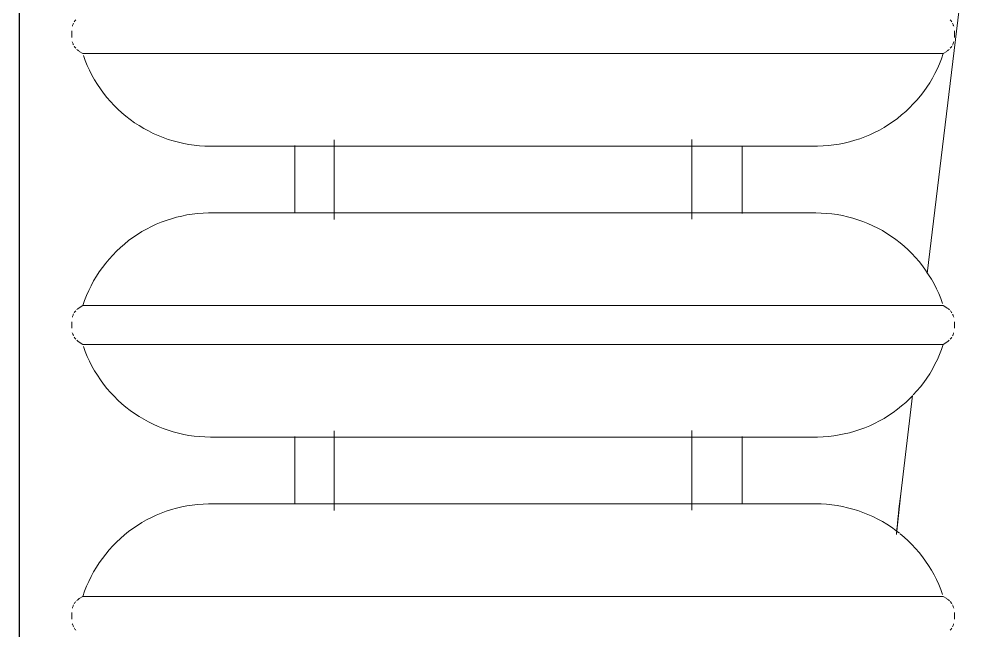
# Model space of a CAD drawing. Header units: inches. Extents: x -1159 to 2819, y -194 to 4438.
# Drawn here: x -1004.06 to -993.24, y 287.53 to 294.36 of the extents above; entities that cross this region are included whole.
import ezdxf

# ---------------------------------------------------------------- set-up
doc = ezdxf.new("R2010")
doc.units = ezdxf.units.IN
doc.header["$MEASUREMENT"] = 0
for name, color, linetype, lineweight in [('A-GENM', 13, 'Continuous', 18), ('A-WALL', 113, 'Continuous', 18), ('I-FURN', 30, 'Continuous', 9)]:
    doc.layers.add(name, color=color, linetype=linetype, lineweight=lineweight)

# ---------------------------------------------------------------- blocks, each defined once
blk = doc.blocks.new('F-Chairs - LC-3-8287220-3RD FLOOR - POWER _ SIGNAL B')
at = {"layer": 'I-FURN'}
for p, q in [((-15, 17.479), (-15, 27)), ((-15, 17.479), (-15, 27)), ((-15, 17.479), (-15, 27)), ((-15, 15), (-15, 16.105)), ((-15, 15), (-15, 16.105)), ((-15, 15), (-15, 16.105)), ((-14.993, 14.547), (-15, 15))]:
    blk.add_line(p, q, dxfattribs=at)
for end in [181.7467, 181.7315]:
    blk.add_arc((0, 15), 15, 180, end, dxfattribs=at)
blk = doc.blocks.new('Cast_Iron_Radiator_8182 - Cast_Iron_Radiator_8182-V46-3RD FLOOR - POWER _ SIGNAL B')
at = {"layer": 'A-GENM', "lineweight": 9}
for p, q in [((0.75, 4.933), (0.713, 4.933)), ((0.787, 4.933), (0.75, 4.933)), ((4, 4.933), (3.963, 4.933)), ((4.037, 4.933), (4, 4.933)), ((7.25, 4.933), (7.213, 4.933)), ((7.287, 4.933), (7.25, 4.933)), ((0.968, 4.809), (0.943, 4.848)), ((0.968, 1), (0.968, 4.809)), ((3.807, 4.848), (3.782, 4.809)), ((3.782, 1), (3.782, 4.809)), ((4.218, 4.809), (4.193, 4.848)), ((4.218, 1), (4.218, 4.809)), ((7.057, 4.848), (7.032, 4.809)), ((7.032, 1), (7.032, 4.809)), ((2.754, 2.438), (1.999, 2.438)), ((6.004, 2.438), (5.249, 2.438)), ((2.818, 2), (1.928, 2)), ((6.068, 2), (5.178, 2)), ((0.968, -1), (0.968, 1)), ((2.002, -1), (2.002, 1)), ((2.748, 1), (2.748, -1)), ((3.782, -1), (3.782, 1)), ((4.218, -1), (4.218, 1)), ((5.252, -1), (5.252, 1)), ((5.998, 1), (5.998, -1)), ((7.032, -1), (7.032, 1)), ((0.968, -4.809), (0.968, -1)), ((3.782, -4.809), (3.782, -1)), ((4.218, -4.809), (4.218, -1)), ((7.032, -4.809), (7.032, -1)), ((1.932, -2), (2.822, -2)), ((5.182, -2), (6.072, -2)), ((1.997, -2.562), (2.753, -2.562)), ((5.247, -2.562), (6.003, -2.562)), ((0.943, -4.848), (0.968, -4.809)), ((3.782, -4.809), (3.807, -4.848)), ((4.193, -4.848), (4.218, -4.809)), ((7.032, -4.809), (7.057, -4.848)), ((0.713, -4.933), (0.75, -4.933)), ((0.75, -4.933), (0.787, -4.933)), ((3.963, -4.933), (4, -4.933)), ((4, -4.933), (4.037, -4.933)), ((7.213, -4.933), (7.25, -4.933)), ((7.25, -4.933), (7.287, -4.933))]:
    blk.add_line(p, q, dxfattribs=at)
at = {"layer": 'A-GENM', "lineweight": 9, "flags": 128}
for points in [[(0.591, 4.887), (0.597, 4.892), (0.603, 4.896), (0.609, 4.901), (0.615, 4.905)], [(0.628, 4.912), (0.635, 4.915), (0.642, 4.918), (0.649, 4.921), (0.656, 4.924), (0.663, 4.926)], [(0.838, 4.925), (0.845, 4.923), (0.852, 4.921), (0.859, 4.918), (0.866, 4.915), (0.873, 4.912)], [(0.886, 4.904), (0.892, 4.9), (0.898, 4.896), (0.904, 4.891), (0.909, 4.887)], [(0.92, 4.876), (0.925, 4.871), (0.93, 4.865), (0.935, 4.859), (0.939, 4.854), (0.943, 4.848)], [(3.807, 4.848), (3.812, 4.854), (3.816, 4.86), (3.821, 4.866), (3.825, 4.872), (3.831, 4.877)], [(3.841, 4.887), (3.847, 4.892), (3.853, 4.896), (3.859, 4.901), (3.865, 4.905)], [(3.878, 4.912), (3.885, 4.915), (3.892, 4.918), (3.899, 4.921), (3.906, 4.924), (3.913, 4.926)], [(4.088, 4.925), (4.095, 4.923), (4.102, 4.921), (4.109, 4.918), (4.116, 4.915), (4.123, 4.912)], [(4.136, 4.904), (4.142, 4.9), (4.148, 4.896), (4.154, 4.891), (4.159, 4.887)], [(4.17, 4.876), (4.175, 4.871), (4.18, 4.865), (4.185, 4.859), (4.189, 4.854), (4.193, 4.848)], [(7.057, 4.848), (7.062, 4.854), (7.066, 4.86), (7.071, 4.866), (7.075, 4.872), (7.081, 4.877)], [(7.091, 4.887), (7.097, 4.892), (7.103, 4.896), (7.109, 4.901), (7.115, 4.905)], [(7.128, 4.912), (7.135, 4.915), (7.142, 4.918), (7.149, 4.921), (7.156, 4.924), (7.163, 4.926)], [(7.338, 4.925), (7.345, 4.923), (7.352, 4.921), (7.359, 4.918), (7.366, 4.915), (7.373, 4.912)], [(7.386, 4.904), (7.392, 4.9), (7.398, 4.896), (7.404, 4.891), (7.409, 4.887)], [(0.968, 4.809), (1.025, 4.789), (1.081, 4.767), (1.135, 4.743), (1.189, 4.716), (1.242, 4.688), (1.294, 4.657), (1.344, 4.624), (1.393, 4.59), (1.441, 4.553), (1.487, 4.515), (1.531, 4.474), (1.574, 4.432), (1.615, 4.389), (1.654, 4.343), (1.692, 4.296), (1.727, 4.248), (1.761, 4.198), (1.793, 4.147), (1.822, 4.095), (1.849, 4.042), (1.875, 3.987), (1.898, 3.932), (1.919, 3.876), (1.937, 3.819), (1.953, 3.761), (1.967, 3.703), (1.979, 3.644), (1.988, 3.585), (1.995, 3.525), (2, 3.465), (2.002, 3.405), (2.002, 3.383)], [(2.748, 3.383), (2.749, 3.443), (2.753, 3.503), (2.759, 3.563), (2.767, 3.622), (2.778, 3.681), (2.791, 3.74), (2.807, 3.798), (2.824, 3.855), (2.844, 3.911), (2.867, 3.967), (2.891, 4.022), (2.918, 4.076), (2.946, 4.128), (2.977, 4.18), (3.01, 4.23), (3.045, 4.279), (3.082, 4.326), (3.12, 4.372), (3.161, 4.416), (3.203, 4.459), (3.247, 4.5), (3.292, 4.539), (3.339, 4.576), (3.388, 4.612), (3.438, 4.645), (3.489, 4.677), (3.541, 4.706), (3.595, 4.733), (3.649, 4.758), (3.705, 4.781), (3.761, 4.802)], [(4.218, 4.809), (4.275, 4.789), (4.331, 4.767), (4.385, 4.743), (4.439, 4.716), (4.492, 4.688), (4.544, 4.657), (4.594, 4.624), (4.643, 4.59), (4.691, 4.553), (4.737, 4.515), (4.781, 4.474), (4.824, 4.432), (4.865, 4.389), (4.904, 4.343), (4.942, 4.296), (4.977, 4.248), (5.011, 4.198), (5.043, 4.147), (5.072, 4.095), (5.099, 4.042), (5.125, 3.987), (5.148, 3.932), (5.169, 3.876), (5.187, 3.819), (5.203, 3.761), (5.217, 3.703), (5.229, 3.644), (5.238, 3.585), (5.245, 3.525), (5.25, 3.465), (5.252, 3.405), (5.252, 3.383)], [(5.998, 3.383), (5.999, 3.443), (6.003, 3.503), (6.009, 3.563), (6.017, 3.622), (6.028, 3.681), (6.041, 3.74), (6.057, 3.798), (6.074, 3.855), (6.094, 3.911), (6.117, 3.967), (6.141, 4.022), (6.168, 4.076), (6.196, 4.128), (6.227, 4.18), (6.26, 4.23), (6.295, 4.279), (6.332, 4.326), (6.37, 4.372), (6.411, 4.416), (6.453, 4.459), (6.497, 4.5), (6.542, 4.539), (6.589, 4.576), (6.638, 4.612), (6.688, 4.645), (6.739, 4.677), (6.791, 4.706), (6.845, 4.733), (6.899, 4.758), (6.955, 4.781), (7.011, 4.802)], [(2.002, 3.383), (2.002, 3.381), (2.002, 3.375), (2.002, 3.366), (2.002, 3.353), (2.002, 3.336), (2.002, 3.315), (2.002, 3.29), (2.002, 3.262), (2.002, 3.23), (2.002, 3.195), (2.002, 3.156), (2.002, 3.114), (2.002, 3.068), (2.002, 3.019), (2.002, 2.967), (2.002, 2.911), (2.002, 2.853), (2.002, 2.792), (2.002, 2.727), (2.002, 2.66), (2.002, 2.591), (2.002, 2.518), (2.002, 2.444)], [(2.002, 1), (2.002, 1.095), (2.002, 1.19), (2.002, 1.285), (2.002, 1.38), (2.002, 1.473), (2.002, 1.566), (2.002, 1.659), (2.002, 1.75), (2.002, 1.839), (2.002, 1.928), (2.002, 2.015), (2.002, 2.1), (2.002, 2.184), (2.002, 2.266), (2.002, 2.346), (2.002, 2.423), (2.002, 2.498), (2.002, 2.571), (2.002, 2.642), (2.002, 2.71), (2.002, 2.775), (2.002, 2.837), (2.002, 2.896), (2.002, 2.952), (2.002, 3.005), (2.002, 3.055), (2.002, 3.102), (2.002, 3.145), (2.002, 3.185), (2.002, 3.221), (2.002, 3.254), (2.002, 3.283), (2.002, 3.309), (2.002, 3.33), (2.002, 3.348), (2.002, 3.363), (2.002, 3.373), (2.002, 3.38), (2.002, 3.383), (2.002, 3.383)], [(2.748, 2.447), (2.748, 2.498), (2.748, 2.571), (2.748, 2.642), (2.748, 2.71), (2.748, 2.775), (2.748, 2.837), (2.748, 2.896), (2.748, 2.952), (2.748, 3.005), (2.748, 3.055), (2.748, 3.102), (2.748, 3.145), (2.748, 3.185), (2.748, 3.221), (2.748, 3.254), (2.748, 3.283), (2.748, 3.309), (2.748, 3.33), (2.748, 3.348), (2.748, 3.363), (2.748, 3.373), (2.748, 3.38), (2.748, 3.383), (2.748, 3.383)], [(2.748, 3.383), (2.748, 3.381), (2.748, 3.375), (2.748, 3.366), (2.748, 3.353), (2.748, 3.336), (2.748, 3.315), (2.748, 3.29), (2.748, 3.262), (2.748, 3.23), (2.748, 3.195), (2.748, 3.156), (2.748, 3.114), (2.748, 3.068), (2.748, 3.019), (2.748, 2.967), (2.748, 2.911), (2.748, 2.853), (2.748, 2.792), (2.748, 2.727), (2.748, 2.66), (2.748, 2.591), (2.748, 2.518), (2.748, 2.444), (2.748, 2.367), (2.748, 2.288), (2.748, 2.206), (2.748, 2.123), (2.748, 2.038), (2.748, 1.952), (2.748, 1.864), (2.748, 1.774), (2.748, 1.683), (2.748, 1.591), (2.748, 1.499), (2.748, 1.405), (2.748, 1.311), (2.748, 1.216), (2.748, 1.121), (2.748, 1.026), (2.748, 1)], [(5.252, 3.383), (5.252, 3.381), (5.252, 3.375), (5.252, 3.366), (5.252, 3.353), (5.252, 3.336), (5.252, 3.315), (5.252, 3.29), (5.252, 3.262), (5.252, 3.23), (5.252, 3.195), (5.252, 3.156), (5.252, 3.114), (5.252, 3.068), (5.252, 3.019), (5.252, 2.967), (5.252, 2.911), (5.252, 2.853), (5.252, 2.792), (5.252, 2.727), (5.252, 2.66), (5.252, 2.591), (5.252, 2.518), (5.252, 2.444)], [(5.252, 1), (5.252, 1.095), (5.252, 1.19), (5.252, 1.285), (5.252, 1.38), (5.252, 1.473), (5.252, 1.566), (5.252, 1.659), (5.252, 1.75), (5.252, 1.839), (5.252, 1.928), (5.252, 2.015), (5.252, 2.1), (5.252, 2.184), (5.252, 2.266), (5.252, 2.346), (5.252, 2.423), (5.252, 2.498), (5.252, 2.571), (5.252, 2.642), (5.252, 2.71), (5.252, 2.775), (5.252, 2.837), (5.252, 2.896), (5.252, 2.952), (5.252, 3.005), (5.252, 3.055), (5.252, 3.102), (5.252, 3.145), (5.252, 3.185), (5.252, 3.221), (5.252, 3.254), (5.252, 3.283), (5.252, 3.309), (5.252, 3.33), (5.252, 3.348), (5.252, 3.363), (5.252, 3.373), (5.252, 3.38), (5.252, 3.383), (5.252, 3.383)], [(5.998, 2.438), (5.998, 2.498), (5.998, 2.571), (5.998, 2.642), (5.998, 2.71), (5.998, 2.775), (5.998, 2.837), (5.998, 2.896), (5.998, 2.952), (5.998, 3.005), (5.998, 3.055), (5.998, 3.102), (5.998, 3.145), (5.998, 3.185), (5.998, 3.221), (5.998, 3.254), (5.998, 3.283), (5.998, 3.309), (5.998, 3.33), (5.998, 3.348), (5.998, 3.363), (5.998, 3.373), (5.998, 3.38), (5.998, 3.383), (5.998, 3.383)], [(5.998, 3.383), (5.998, 3.381), (5.998, 3.375), (5.998, 3.366), (5.998, 3.353), (5.998, 3.336), (5.998, 3.315), (5.998, 3.29), (5.998, 3.262), (5.998, 3.23), (5.998, 3.195), (5.998, 3.156), (5.998, 3.114), (5.998, 3.068), (5.998, 3.019), (5.998, 2.967), (5.998, 2.911), (5.998, 2.853), (5.998, 2.792), (5.998, 2.727), (5.998, 2.66), (5.998, 2.591), (5.998, 2.518), (5.998, 2.444), (5.998, 2.367), (5.998, 2.288), (5.998, 2.206), (5.998, 2.123), (5.998, 2.038), (5.998, 1.952), (5.998, 1.864), (5.998, 1.774), (5.998, 1.683), (5.998, 1.591), (5.998, 1.499), (5.998, 1.405), (5.998, 1.311), (5.998, 1.216), (5.998, 1.121), (5.998, 1.026), (5.998, 1)], [(2.002, -3.383), (2.002, -3.381), (2.002, -3.375), (2.002, -3.366), (2.002, -3.353), (2.002, -3.336), (2.002, -3.315), (2.002, -3.29), (2.002, -3.262), (2.002, -3.23), (2.002, -3.195), (2.002, -3.156), (2.002, -3.114), (2.002, -3.068), (2.002, -3.019), (2.002, -2.967), (2.002, -2.911), (2.002, -2.853), (2.002, -2.792), (2.002, -2.727), (2.002, -2.66), (2.002, -2.591), (2.002, -2.518), (2.002, -2.444), (2.002, -2.367), (2.002, -2.288), (2.002, -2.206), (2.002, -2.123), (2.002, -2.038), (2.002, -1.952), (2.002, -1.864), (2.002, -1.774), (2.002, -1.683), (2.002, -1.591), (2.002, -1.499), (2.002, -1.405), (2.002, -1.311), (2.002, -1.216), (2.002, -1.121), (2.002, -1.026), (2.002, -1)], [(2.748, -1), (2.748, -1.095), (2.748, -1.19), (2.748, -1.285), (2.748, -1.38), (2.748, -1.473), (2.748, -1.566), (2.748, -1.659), (2.748, -1.75), (2.748, -1.839), (2.748, -1.928), (2.748, -2.015), (2.748, -2.1), (2.748, -2.184), (2.748, -2.266), (2.748, -2.346), (2.748, -2.423), (2.748, -2.498), (2.748, -2.571), (2.748, -2.642), (2.748, -2.71), (2.748, -2.775), (2.748, -2.837), (2.748, -2.896), (2.748, -2.952), (2.748, -3.005), (2.748, -3.055), (2.748, -3.102), (2.748, -3.145), (2.748, -3.185), (2.748, -3.221), (2.748, -3.254), (2.748, -3.283), (2.748, -3.309), (2.748, -3.33), (2.748, -3.348), (2.748, -3.363), (2.748, -3.373), (2.748, -3.38), (2.748, -3.383), (2.748, -3.383)], [(5.252, -3.383), (5.252, -3.381), (5.252, -3.375), (5.252, -3.366), (5.252, -3.353), (5.252, -3.336), (5.252, -3.315), (5.252, -3.29), (5.252, -3.262), (5.252, -3.23), (5.252, -3.195), (5.252, -3.156), (5.252, -3.114), (5.252, -3.068), (5.252, -3.019), (5.252, -2.967), (5.252, -2.911), (5.252, -2.853), (5.252, -2.792), (5.252, -2.727), (5.252, -2.66), (5.252, -2.591), (5.252, -2.518), (5.252, -2.444), (5.252, -2.367), (5.252, -2.288), (5.252, -2.206), (5.252, -2.123), (5.252, -2.038), (5.252, -1.952), (5.252, -1.864), (5.252, -1.774), (5.252, -1.683), (5.252, -1.591), (5.252, -1.499), (5.252, -1.405), (5.252, -1.311), (5.252, -1.216), (5.252, -1.121), (5.252, -1.026), (5.252, -1)], [(5.998, -1), (5.998, -1.095), (5.998, -1.19), (5.998, -1.285), (5.998, -1.38), (5.998, -1.473), (5.998, -1.566), (5.998, -1.659), (5.998, -1.75), (5.998, -1.839), (5.998, -1.928), (5.998, -2.015), (5.998, -2.1), (5.998, -2.184), (5.998, -2.266), (5.998, -2.346), (5.998, -2.423), (5.998, -2.498), (5.998, -2.571), (5.998, -2.642), (5.998, -2.71), (5.998, -2.775), (5.998, -2.837), (5.998, -2.896), (5.998, -2.952), (5.998, -3.005), (5.998, -3.055), (5.998, -3.102), (5.998, -3.145), (5.998, -3.185), (5.998, -3.221), (5.998, -3.254), (5.998, -3.283), (5.998, -3.309), (5.998, -3.33), (5.998, -3.348), (5.998, -3.363), (5.998, -3.373), (5.998, -3.38), (5.998, -3.383), (5.998, -3.383)], [(2.002, -2.571), (2.002, -2.642), (2.002, -2.71), (2.002, -2.775), (2.002, -2.837), (2.002, -2.896), (2.002, -2.952), (2.002, -3.005), (2.002, -3.055), (2.002, -3.102), (2.002, -3.145), (2.002, -3.185), (2.002, -3.221), (2.002, -3.254), (2.002, -3.283), (2.002, -3.309), (2.002, -3.33), (2.002, -3.348), (2.002, -3.363), (2.002, -3.373), (2.002, -3.38), (2.002, -3.383), (2.002, -3.383)], [(2.748, -3.383), (2.748, -3.381), (2.748, -3.375), (2.748, -3.366), (2.748, -3.353), (2.748, -3.336), (2.748, -3.315), (2.748, -3.29), (2.748, -3.262), (2.748, -3.23), (2.748, -3.195), (2.748, -3.156), (2.748, -3.114), (2.748, -3.068), (2.748, -3.019), (2.748, -2.967), (2.748, -2.911), (2.748, -2.853), (2.748, -2.792), (2.748, -2.727), (2.748, -2.66), (2.748, -2.591), (2.748, -2.562)], [(5.252, -2.571), (5.252, -2.642), (5.252, -2.71), (5.252, -2.775), (5.252, -2.837), (5.252, -2.896), (5.252, -2.952), (5.252, -3.005), (5.252, -3.055), (5.252, -3.102), (5.252, -3.145), (5.252, -3.185), (5.252, -3.221), (5.252, -3.254), (5.252, -3.283), (5.252, -3.309), (5.252, -3.33), (5.252, -3.348), (5.252, -3.363), (5.252, -3.373), (5.252, -3.38), (5.252, -3.383), (5.252, -3.383)], [(5.998, -3.383), (5.998, -3.381), (5.998, -3.375), (5.998, -3.366), (5.998, -3.353), (5.998, -3.336), (5.998, -3.315), (5.998, -3.29), (5.998, -3.262), (5.998, -3.23), (5.998, -3.195), (5.998, -3.156), (5.998, -3.114), (5.998, -3.068), (5.998, -3.019), (5.998, -2.967), (5.998, -2.911), (5.998, -2.853), (5.998, -2.792), (5.998, -2.727), (5.998, -2.66), (5.998, -2.591), (5.998, -2.562)], [(2.002, -3.383), (2.001, -3.443), (1.997, -3.503), (1.991, -3.563), (1.983, -3.622), (1.972, -3.681), (1.959, -3.74), (1.943, -3.798), (1.926, -3.855), (1.906, -3.911), (1.883, -3.967), (1.859, -4.022), (1.832, -4.076), (1.804, -4.128), (1.773, -4.18), (1.74, -4.23), (1.705, -4.279), (1.674, -4.318)], [(3.209, -4.465), (3.176, -4.432), (3.135, -4.389), (3.096, -4.343), (3.058, -4.296), (3.023, -4.248), (2.989, -4.198), (2.957, -4.147), (2.928, -4.095), (2.901, -4.042), (2.875, -3.987), (2.852, -3.932), (2.831, -3.876), (2.813, -3.819), (2.797, -3.761), (2.783, -3.703), (2.771, -3.644), (2.762, -3.585), (2.755, -3.525), (2.75, -3.465), (2.748, -3.405), (2.748, -3.383)], [(5.252, -3.383), (5.251, -3.443), (5.247, -3.503), (5.241, -3.563), (5.233, -3.622), (5.222, -3.681), (5.209, -3.74), (5.193, -3.798), (5.176, -3.855), (5.156, -3.911), (5.133, -3.967), (5.109, -4.022), (5.082, -4.076), (5.054, -4.128), (5.023, -4.18), (4.99, -4.23), (4.955, -4.279), (4.918, -4.326), (4.88, -4.372), (4.839, -4.416), (4.797, -4.459), (4.753, -4.5), (4.708, -4.539), (4.661, -4.576), (4.612, -4.612), (4.584, -4.63)], [(7.032, -4.809), (6.975, -4.789), (6.919, -4.767), (6.865, -4.743), (6.811, -4.716), (6.758, -4.688), (6.706, -4.657), (6.656, -4.624), (6.607, -4.59), (6.559, -4.553), (6.513, -4.515), (6.469, -4.474), (6.426, -4.432), (6.385, -4.389), (6.346, -4.343), (6.308, -4.296), (6.273, -4.248), (6.239, -4.198), (6.207, -4.147), (6.178, -4.095), (6.151, -4.042), (6.125, -3.987), (6.102, -3.932), (6.081, -3.876), (6.063, -3.819), (6.047, -3.761), (6.033, -3.703), (6.021, -3.644), (6.012, -3.585), (6.005, -3.525), (6, -3.465), (5.998, -3.405), (5.998, -3.383)], [(1.668, -4.326), (1.63, -4.372), (1.589, -4.416), (1.547, -4.459), (1.503, -4.5), (1.458, -4.539), (1.411, -4.576), (1.362, -4.612), (1.312, -4.645), (1.261, -4.677), (1.209, -4.706), (1.155, -4.733), (1.101, -4.758), (1.045, -4.781), (0.989, -4.802)], [(3.782, -4.809), (3.725, -4.789), (3.669, -4.767), (3.615, -4.743), (3.561, -4.716), (3.508, -4.688), (3.456, -4.657), (3.406, -4.624), (3.357, -4.59), (3.309, -4.553), (3.263, -4.515), (3.219, -4.474)], [(4.584, -4.63), (4.562, -4.645), (4.511, -4.677), (4.459, -4.706), (4.405, -4.733), (4.351, -4.758), (4.295, -4.781), (4.239, -4.802)], [(0.943, -4.848), (0.938, -4.854), (0.934, -4.86), (0.929, -4.866), (0.925, -4.872), (0.919, -4.877)], [(3.83, -4.876), (3.825, -4.871), (3.82, -4.865), (3.815, -4.859), (3.811, -4.854), (3.807, -4.848)], [(4.193, -4.848), (4.188, -4.854), (4.184, -4.86), (4.179, -4.866), (4.175, -4.872), (4.169, -4.877)], [(7.08, -4.876), (7.075, -4.871), (7.07, -4.865), (7.065, -4.859), (7.061, -4.854), (7.057, -4.848)], [(0.614, -4.904), (0.608, -4.9), (0.602, -4.896), (0.596, -4.891), (0.591, -4.887)], [(0.662, -4.925), (0.655, -4.923), (0.648, -4.921), (0.641, -4.918), (0.634, -4.915), (0.627, -4.912)], [(0.872, -4.912), (0.865, -4.915), (0.858, -4.918), (0.851, -4.921), (0.844, -4.924), (0.837, -4.926)], [(0.909, -4.887), (0.903, -4.892), (0.897, -4.896), (0.891, -4.901), (0.885, -4.905)], [(3.864, -4.904), (3.858, -4.9), (3.852, -4.896), (3.846, -4.891), (3.841, -4.887)], [(3.912, -4.925), (3.905, -4.923), (3.898, -4.921), (3.891, -4.918), (3.884, -4.915), (3.877, -4.912)], [(4.122, -4.912), (4.115, -4.915), (4.108, -4.918), (4.101, -4.921), (4.094, -4.924), (4.087, -4.926)], [(4.159, -4.887), (4.153, -4.892), (4.147, -4.896), (4.141, -4.901), (4.135, -4.905)], [(7.114, -4.904), (7.108, -4.9), (7.102, -4.896), (7.096, -4.891), (7.091, -4.887)], [(7.162, -4.925), (7.155, -4.923), (7.148, -4.921), (7.141, -4.918), (7.134, -4.915), (7.127, -4.912)], [(7.372, -4.912), (7.365, -4.915), (7.358, -4.918), (7.351, -4.921), (7.344, -4.924), (7.337, -4.926)], [(7.409, -4.887), (7.403, -4.892), (7.397, -4.896), (7.391, -4.901), (7.385, -4.905)]]:
    blk.add_lwpolyline(points, dxfattribs=at)

msp = doc.modelspace()

# ---------------------------------------------------------------- linework, layer by layer
at = {"layer": 'A-WALL', "color": 8, "lineweight": 30}
msp.add_line((-1004.062, 266.124), (-1004.062, 335.936), dxfattribs=at)

# ---------------------------------------------------------------- block references
at = {"layer": 'A-GENM', "lineweight": 9, "rotation": 89.99999999999933}
msp.add_blockref('Cast_Iron_Radiator_8182 - Cast_Iron_Radiator_8182-V46-3RD FLOOR - POWER _ SIGNAL B', (-998.544, 286.947), dxfattribs=at)
at = {"layer": 'I-FURN', "rotation": 353.124296341864}
msp.add_blockref('F-Chairs - LC-3-8287220-3RD FLOOR - POWER _ SIGNAL B', (-981.114, 272.374), dxfattribs=at)

doc.saveas('drawing.dxf')
